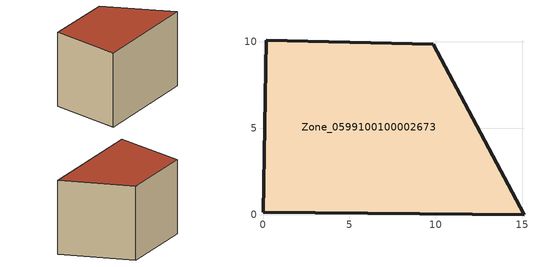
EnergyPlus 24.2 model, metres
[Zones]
Zone_0599100100002673
 floor ground (C_G): 15.09,0 0,0.16 0.18,10.09 9.85,9.86 z3.58
 wall outside (C_F): 0,0.16 15.09,0 9.85,9.86 0.18,10.09 0,0.16 z3.58:15.55
 roof outside (C_R): 9.85,9.86 0.18,10.09 0,0.16 15.09,0 z15.55
[BUILDING]
Pand.0599100100002673: North Axis=0; Terrain=City; Loads Convergence Tolerance Value=0.04; Temperature Convergence Tolerance Value=0.4; Solar Distribution=FullExterior; Maximum Number of Warmup Days=25; Minimum Number of Warmup Days=1
[Site:Location]
Rotterdam.The.Hague.AP_ZH_NLD Design_Conditions: Latitude=51.96; Longitude=4.45; Time Zone=1; Elevation=-4.5
[SITE:GROUNDTEMPERATURE:BUILDINGSURFACE]
18, 18, 18, 18, 18, 18, 18, 18, 18, 18, 18, 18
[MATERIAL] Thermal Absorptance=0.9; Solar Absorptance=0.7; Visible Absorptance=0.7
Name | Roughness | Thickness | Conductivity | Density | Specific Heat
G.TC.2006-2014 | MediumSmooth | 0.15 | 0.06 | 540 | 1210
F.TC.2006-2014 | Rough | 0.3 | 0.12 | 1920 | 840
R.TC.2006-2014 | MediumRough | 0.2 | 0.08 | 1500 | 1000
[CONSTRUCTION]
C_G: G.TC.2006-2014
C_F: F.TC.2006-2014
C_R: R.TC.2006-2014
[ZONE]
Zone_0599100100002673: Type=1; Multiplier=1; Ceiling Height=Autocalculate; Volume=Autocalculate; Floor Area=autocalculate; Part of Total Floor Area=Yes
[ZONEINFILTRATION:DESIGNFLOWRATE]
Infil_Zone_0599100100002673: Zone or ZoneList or Space or SpaceList=Zone_0599100100002673; Schedule=AlwaysOn; Design Flow Rate Calculation Method=Flow/Area; Flow Rate per Floor Area=0.0015; Constant Term Coefficient=1; Temperature Term Coefficient=0; Velocity Term Coefficient=0; Velocity Squared Term Coefficient=0
[HVACTEMPLATE:ZONE:IDEALLOADSAIRSYSTEM]
Zone_0599100100002673: Maximum Heating Supply Air Temperature=50; Minimum Cooling Supply Air Temperature=13; Maximum Heating Supply Air Humidity Ratio=0.0156; Minimum Cooling Supply Air Humidity Ratio=0.0077; Heating Limit=NoLimit; Cooling Limit=NoLimit; Dehumidification Control Type=ConstantSensibleHeatRatio; Cooling Sensible Heat Ratio=0.7; Dehumidification Setpoint=60; Humidification Control Type=None; Humidification Setpoint=30; Outdoor Air Method=None; Outdoor Air Flow Rate per Person=0.00944; Outdoor Air Flow Rate per Zone Floor Area=0; Outdoor Air Flow Rate per Zone=0; Demand Controlled Ventilation Type=None; Outdoor Air Economizer Type=NoEconomizer; Heat Recovery Type=None; Sensible Heat Recovery Effectiveness=0.7; Latent Heat Recovery Effectiveness=0.65
[ZONECONTROL:THERMOSTAT]
ThermostatControl_Zone_0599100100002673: Zone or ZoneList=Zone_0599100100002673; Control Type Schedule=DualSetpointControlType; Control 1=Thermostat_Zone_0599100100002673; Temperature Difference Between Cutout And Setpoint=0
[THERMOSTATSETPOINT:DUALSETPOINT]
Thermostat_Zone_0599100100002673: Heating Setpoint Temperature Schedule=HeatingSetpoint_Zone_0599100100002673; Cooling Setpoint Temperature Schedule=CoolingSetpoint_Zone_0599100100002673
[SCHEDULE:COMPACT]
HeatingSetpoint_Zone_0599100100002673: Through: 12/31, For: AllDays, Until: 24:00, 21
CoolingSetpoint_Zone_0599100100002673: Through: 12/31, For: AllDays, Until: 24:00, 24
DualSetpointControlType: Through: 12/31, For: AllDays, Until: 24:00, 4
AlwaysOn: Through: 12/31, For: AllDays, Until: 24:00, 1
